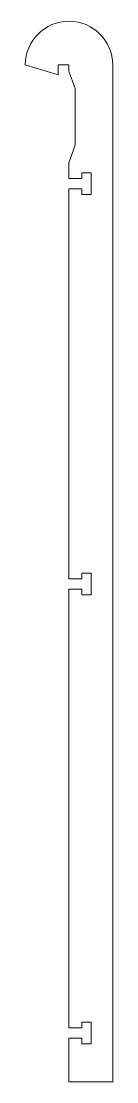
# Model space of a CAD drawing. Header units: inches. Extents: x 0.5 to 1.5, y 0.2 to 12.3.
import ezdxf

# ---------------------------------------------------------------- set-up
doc = ezdxf.new("R2010")
doc.units = ezdxf.units.IN
doc.header["$MEASUREMENT"] = 0

msp = doc.modelspace()

# ---------------------------------------------------------------- linework, layer by layer
at = {"color": 7, "linetype": 'Continuous', "lineweight": 15}
for p, q in [((0.456, 11.844), (0.831, 11.729)), ((0.831, 11.729), (0.831, 11.844)), ((0.831, 11.844), (0.956, 11.844)), ((0.956, 11.844), (0.956, 11.773)), ((1.456, 0.194), (1.456, 11.844)), ((0.956, 11.773), (1.026, 11.573)), ((1.026, 11.573), (1.026, 10.923)), ((1.026, 10.923), (0.956, 10.723)), ((0.956, 10.723), (0.956, 10.544)), ((1.101, 10.609), (1.211, 10.609)), ((1.101, 10.544), (1.101, 10.609)), ((1.211, 10.609), (1.211, 10.359)), ((0.956, 10.544), (1.101, 10.544)), ((0.956, 10.424), (0.956, 5.957)), ((1.101, 10.424), (0.956, 10.424)), ((1.101, 10.359), (1.101, 10.424)), ((1.211, 10.359), (1.101, 10.359)), ((0.956, 5.957), (1.101, 5.957)), ((1.101, 6.022), (1.211, 6.022)), ((1.101, 5.957), (1.101, 6.022)), ((1.211, 6.022), (1.211, 5.772)), ((0.956, 5.837), (0.956, 0.814)), ((1.101, 5.837), (0.956, 5.837)), ((1.101, 5.772), (1.101, 5.837)), ((1.211, 5.772), (1.101, 5.772)), ((1.101, 0.879), (1.211, 0.879)), ((1.101, 0.814), (1.101, 0.879)), ((1.211, 0.879), (1.211, 0.629)), ((0.956, 0.814), (1.101, 0.814)), ((0.956, 0.694), (0.956, 0.194)), ((1.101, 0.694), (0.956, 0.694)), ((1.101, 0.629), (1.101, 0.694)), ((1.211, 0.629), (1.101, 0.629)), ((0.956, 0.194), (1.456, 0.194))]:
    msp.add_line(p, q, dxfattribs=at)
msp.add_arc((0.956, 11.844), 0.5, 0, 180, dxfattribs=at)

doc.saveas('drawing.dxf')
